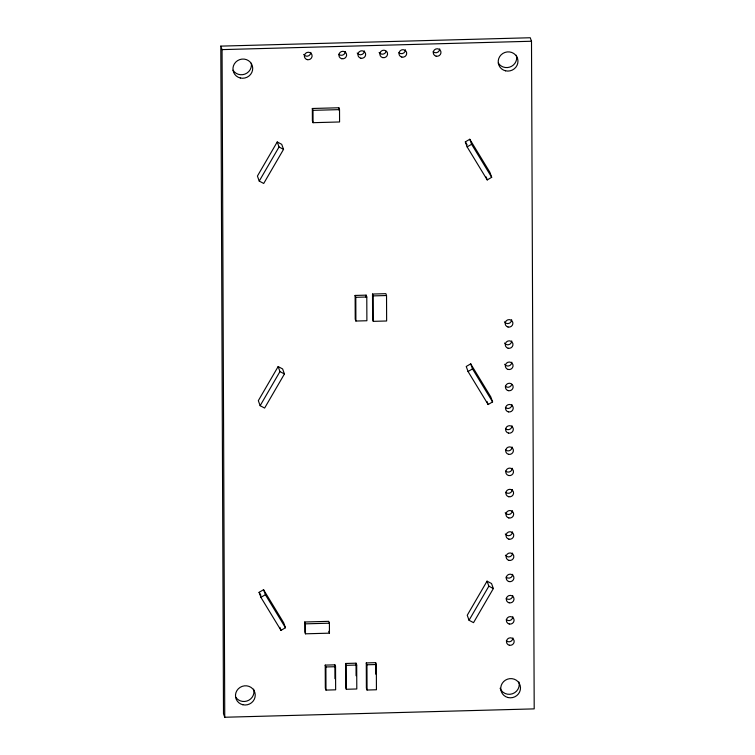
<?xml version="1.0" encoding="UTF-8"?>
<svg xmlns="http://www.w3.org/2000/svg" width="755" height="755" viewBox="0 0 755 755"><rect width="100%" height="100%" fill="white"/><g stroke="black" fill="none" stroke-linecap="round" stroke-linejoin="round"><path stroke-width="1.13" d="M277.236 141.959L257.427 176.057L259.229 181.077L263.712 183.465L283.531 149.367L281.719 144.337L277.236 141.959L279.048 146.98L283.531 149.367M259.229 181.077L279.048 146.98M278.151 366.562L258.333 400.66L260.145 405.69L264.618 408.068L284.437 373.97L282.625 368.95L278.151 366.562L279.954 371.592L284.437 373.97M260.145 405.69L279.954 371.592M487.05 581.152L467.241 615.249L469.044 620.27L473.527 622.658L493.345 588.56L491.533 583.53L487.05 581.152L488.863 586.173L493.345 588.56M469.044 620.27L488.863 586.173M465.325 141.883L469.789 139.26L489.872 172.272L491.684 177.302L487.22 179.926L467.137 146.904L465.325 141.883L467.156 144.885M467.137 146.904L471.601 144.28L469.789 139.26M470.695 363.863L466.231 366.486L468.043 371.507L488.136 404.529L492.59 401.905L490.778 396.875L470.695 363.863L472.507 368.884L492.59 401.905M468.043 371.507L472.507 368.884M259.107 592.326L263.561 589.702L283.654 622.724L285.456 627.745L281.002 630.368L260.909 597.356L259.107 592.326L260.928 595.327M260.909 597.356L265.373 594.723L263.561 589.702M220.8 46.121L530.246 37.75L531.501 41.242L534.2 708.879L224.754 717.25L223.499 713.758L220.8 46.121L222.064 49.613L224.754 717.25M222.064 49.613L531.501 41.242M312.343 108.484L338.853 107.767L339.523 109.626L339.571 121.97L313.061 122.688L312.391 120.828L312.343 108.484L313.014 110.343L313.061 122.688M313.014 110.343L339.523 109.626M372.508 294.044L385.871 293.676L386.532 295.535L386.635 320.988L373.281 321.347L372.611 319.488L372.508 294.044L373.178 295.894L373.281 321.347M355.133 295.441L366.118 295.148L366.788 297.008L366.883 320.743L355.898 321.035L355.227 319.176L355.133 295.441L355.803 297.3L355.898 321.035M373.178 295.894L386.532 295.535M355.803 297.3L366.788 297.008M304.756 621.988L328.746 621.337L329.406 623.196L329.454 633.162L305.464 633.813L304.793 631.954L304.756 621.988L305.426 623.847L305.464 633.813M305.426 623.847L329.406 623.196M345.554 663.475L356.03 663.192L356.7 665.051L356.794 688.985L346.318 689.268L345.648 687.418L345.554 663.475L346.224 665.334L346.318 689.268M366.288 662.918L375.66 662.663L376.33 664.523L376.434 689.768L367.053 690.023L366.383 688.164L366.288 662.918L366.958 664.777L367.053 690.023M325.226 665.108L334.88 664.844L335.55 666.703L335.645 689.825L325.99 690.089L325.32 688.23L325.226 665.108L325.896 666.958L325.99 690.089M346.224 665.334L356.7 665.051M366.958 664.777L376.33 664.523M325.896 666.958L335.55 666.703M471.601 144.28L491.684 177.302M265.373 594.723L285.456 627.745M486.135 176.915L487.22 179.926M487.041 401.518L488.136 404.529M328.784 631.303L329.454 633.162M279.916 627.358L281.002 630.368M375.66 662.663L375.707 674.139M366.118 295.148L366.128 297.404M356.03 663.192L356.077 675.734M338.853 107.767L338.863 110.013M334.88 664.844L334.937 678.717M364.401 50.953A3.888 3.747 -19.8 0 1 357.19 53.02M511.645 319.771A3.888 3.747 -19.8 0 1 504.425 321.847M511.815 362.202A3.888 3.747 -19.8 0 1 504.595 364.278M511.767 384.389A3.888 3.747 -19.8 0 1 505.303 386.249M511.73 340.986A3.888 3.747 -19.8 0 1 504.51 343.063M511.984 404.623A3.888 3.747 -19.8 0 1 505.388 407.464M512.239 468.26A3.888 3.747 -19.8 0 1 505.642 471.101M512.494 531.898A3.888 3.747 -19.8 0 1 505.284 533.974M512.664 574.328A3.888 3.747 -19.8 0 1 506.077 577.16M512.749 595.544A3.888 3.747 -19.8 0 1 506.161 598.375M512.069 425.839A3.888 3.747 -19.8 0 1 505.473 428.67M512.154 447.054A3.888 3.747 -19.8 0 1 505.557 449.886M512.409 510.691A3.888 3.747 -19.8 0 1 505.199 512.758M512.579 553.113A3.888 3.747 -19.8 0 1 505.369 555.189M512.843 616.75A3.888 3.747 -19.8 0 1 506.246 619.591M512.324 489.476A3.888 3.747 -19.8 0 1 505.727 492.307M439.721 48.915A3.888 3.747 -19.8 0 1 433.125 51.746M405.444 49.839A3.888 3.747 -19.8 0 1 398.848 52.671M386.183 51.331A3.888 3.747 -19.8 0 1 379.104 52.435M345.365 51.463A3.888 3.747 -19.8 0 1 338.768 54.303M310.852 52.397A3.888 3.747 -19.8 0 1 303.642 54.473M253.633 689.145A9.928 9.57 -19.8 0 1 235.551 696.922M518.902 681.973A9.928 9.57 -19.8 0 1 512.371 693.798A9.928 9.57 -19.8 0 1 500.084 688.249M516.373 55.238A9.928 9.57 -19.8 0 1 498.291 63.014M251.292 63.222A9.928 9.57 -19.8 0 1 233.021 70.187M512.928 637.966A3.888 3.747 -19.8 0 1 506.331 640.797M401.839 57.097A3.888 3.747 -19.8 0 0 406.567 52.369A3.888 3.747 -19.8 0 0 400.084 50.859A3.888 3.747 -19.8 0 0 401.839 57.097M360.805 58.21A3.888 3.747 -19.8 0 0 365.524 53.473A3.888 3.747 -19.8 0 0 359.04 51.963A3.888 3.747 -19.8 0 0 360.805 58.21M242.827 704.736A9.928 9.57 -19.8 0 0 254.897 692.646A9.928 9.57 -19.8 0 0 238.335 688.787A9.928 9.57 -19.8 0 0 242.827 704.736M436.126 56.172A3.888 3.747 -19.8 0 0 440.844 51.434A3.888 3.747 -19.8 0 0 434.361 49.934A3.888 3.747 -19.8 0 0 436.126 56.172M508.04 327.028A3.888 3.747 -19.8 0 0 512.768 322.3A3.888 3.747 -19.8 0 0 506.284 320.79A3.888 3.747 -19.8 0 0 508.04 327.028M508.294 390.665A3.888 3.747 -19.8 0 0 513.023 385.937A3.888 3.747 -19.8 0 0 506.539 384.427A3.888 3.747 -19.8 0 0 508.294 390.665M508.124 348.244A3.888 3.747 -19.8 0 0 512.853 343.516A3.888 3.747 -19.8 0 0 506.369 342.006A3.888 3.747 -19.8 0 0 508.124 348.244M508.209 369.459A3.888 3.747 -19.8 0 0 512.938 364.722A3.888 3.747 -19.8 0 0 506.454 363.212A3.888 3.747 -19.8 0 0 508.209 369.459M505.567 70.819A9.928 9.57 -19.8 0 0 517.628 58.73A9.928 9.57 -19.8 0 0 501.065 54.87A9.928 9.57 -19.8 0 0 505.567 70.819M307.257 59.654A3.888 3.747 -19.8 0 0 311.975 54.926A3.888 3.747 -19.8 0 0 305.492 53.416A3.888 3.747 -19.8 0 0 307.257 59.654M240.298 77.992A9.928 9.57 -19.8 0 0 252.368 65.902A9.928 9.57 -19.8 0 0 235.805 62.052A9.928 9.57 -19.8 0 0 240.298 77.992M341.76 58.72A3.888 3.747 -19.8 0 0 346.488 53.992A3.888 3.747 -19.8 0 0 340.005 52.482A3.888 3.747 -19.8 0 0 341.76 58.72M382.719 57.616A3.888 3.747 -19.8 0 0 387.438 52.888A3.888 3.747 -19.8 0 0 380.954 51.378A3.888 3.747 -19.8 0 0 382.719 57.616M508.389 411.881A3.888 3.747 -19.8 0 0 513.107 407.153A3.888 3.747 -19.8 0 0 506.624 405.643A3.888 3.747 -19.8 0 0 508.389 411.881M508.644 475.518A3.888 3.747 -19.8 0 0 513.362 470.79A3.888 3.747 -19.8 0 0 506.879 469.28A3.888 3.747 -19.8 0 0 508.644 475.518M508.898 539.155A3.888 3.747 -19.8 0 0 513.617 534.427A3.888 3.747 -19.8 0 0 507.134 532.917A3.888 3.747 -19.8 0 0 508.898 539.155M509.068 581.586A3.888 3.747 -19.8 0 0 513.787 576.858A3.888 3.747 -19.8 0 0 507.313 575.348A3.888 3.747 -19.8 0 0 509.068 581.586M509.153 602.801A3.888 3.747 -19.8 0 0 513.872 598.064A3.888 3.747 -19.8 0 0 507.398 596.554A3.888 3.747 -19.8 0 0 509.153 602.801M508.474 433.096A3.888 3.747 -19.8 0 0 513.192 428.368A3.888 3.747 -19.8 0 0 506.709 426.858A3.888 3.747 -19.8 0 0 508.474 433.096M508.559 454.312A3.888 3.747 -19.8 0 0 513.277 449.574A3.888 3.747 -19.8 0 0 506.794 448.064A3.888 3.747 -19.8 0 0 508.559 454.312M508.728 496.733A3.888 3.747 -19.8 0 0 513.447 492.005A3.888 3.747 -19.8 0 0 506.964 490.495A3.888 3.747 -19.8 0 0 508.728 496.733M508.813 517.949A3.888 3.747 -19.8 0 0 513.532 513.211A3.888 3.747 -19.8 0 0 507.049 511.701A3.888 3.747 -19.8 0 0 508.813 517.949M508.983 560.37A3.888 3.747 -19.8 0 0 513.702 555.642A3.888 3.747 -19.8 0 0 507.228 554.132A3.888 3.747 -19.8 0 0 508.983 560.37M509.238 624.008A3.888 3.747 -19.8 0 0 513.957 619.279A3.888 3.747 -19.8 0 0 507.483 617.769A3.888 3.747 -19.8 0 0 509.238 624.008M509.323 645.223A3.888 3.747 -19.8 0 0 514.051 640.495A3.888 3.747 -19.8 0 0 507.568 638.985A3.888 3.747 -19.8 0 0 509.323 645.223M508.096 697.554A9.928 9.57 -19.8 0 0 520.157 685.465A9.928 9.57 -19.8 0 0 503.594 681.614A9.928 9.57 -19.8 0 0 508.096 697.554"/></g></svg>
